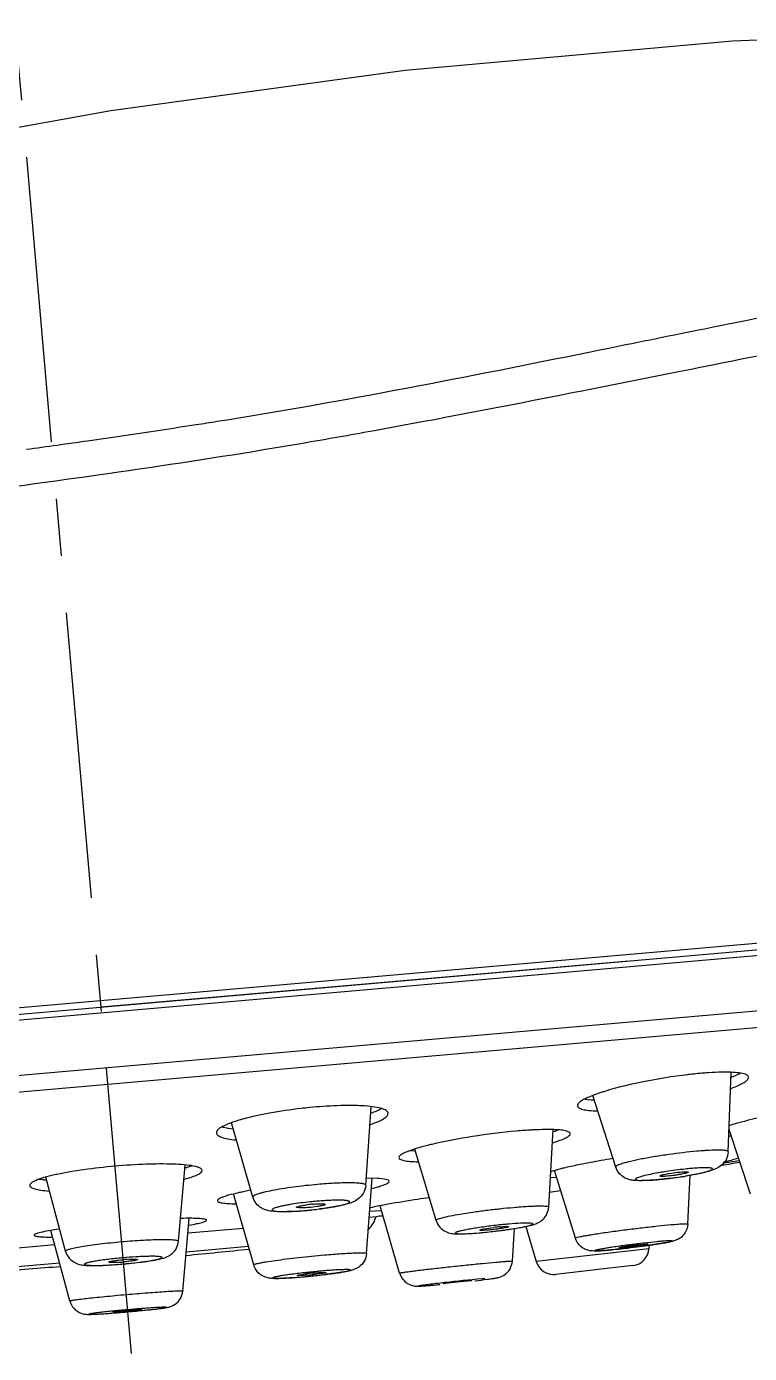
# Model space of a CAD drawing. Header units: millimetres. Extents: x 13335 to 13929, y 3069 to 3489.
# Drawn here: x 13661.33 to 13681.4, y 3353.27 to 3390.11 of the extents above; entities that cross this region are included whole.
import ezdxf

# ---------------------------------------------------------------- set-up
doc = ezdxf.new("R2010")
doc.units = ezdxf.units.MM
doc.header["$LTSCALE"] = 0.25
doc.linetypes.add('CENTER', pattern=[50.8, 31.75, -6.35, 6.35, -6.35])
doc.layers.get('0').update_dxf_attribs({"color": 2})
doc.layers.add('CENTER', color=1, linetype='CENTER')
doc.layers.add('DWG', color=7, linetype='Continuous')

# ---------------------------------------------------------------- blocks, each defined once
blk = doc.blocks.new('A$C2FF57663')
at = {"color": 7, "linetype": 'Continuous'}
for p, q in [((190.349, 238.939), (274.628, 246.312)), ((274.681, 244.772), (190.564, 237.412)), ((274.328, 244.276), (190.998, 236.986)), ((248.774, 240.906), (248.754, 240.904)), ((249.878, 238.763), (249.967, 240.966)), ((250.06, 240.875), (250.218, 240.948)), ((245.903, 240.228), (245.971, 240.218)), ((245.971, 240.218), (246.078, 240.209)), ((246.762, 238.339), (246.125, 240.326)), ((239.819, 237.832), (239.975, 240.014)), ((239.977, 239.845), (240.084, 239.885)), ((236.69, 237.507), (236.099, 239.568)), ((250.099, 239.546), (249.891, 239.484)), ((236.026, 239.418), (236.132, 239.404)), ((244.898, 237.229), (245.022, 239.379)), ((250.495, 237.585), (249.904, 239.384)), ((241.056, 238.798), (241.183, 238.791)), ((241.774, 236.861), (241.179, 238.84)), ((234.622, 236.283), (234.808, 238.396)), ((234.896, 238.345), (234.992, 238.376)), ((230.761, 238.006), (230.86, 237.992)), ((231.489, 236.008), (230.939, 238.057)), ((240.146, 238.026), (239.842, 238.032)), ((239.843, 235.941), (239.997, 238.028)), ((245.11, 238.051), (244.938, 238.042)), ((244.947, 238.222), (245.285, 238.306)), ((245.639, 236.368), (245.059, 238.249)), ((247.501, 237.969), (247.752, 237.979)), ((248.294, 238.031), (247.876, 237.986)), ((248.76, 236.758), (248.829, 238.114)), ((236.713, 235.624), (236.155, 237.597)), ((236.642, 237.698), (236.624, 237.695)), ((239.993, 237.75), (240.165, 237.795)), ((245.234, 237.683), (244.914, 237.634)), ((237.911, 237.214), (237.899, 237.222)), ((237.977, 237.206), (237.911, 237.214)), ((240.762, 235.397), (240.224, 237.266)), ((234.743, 234.899), (234.92, 236.916)), ((239.912, 237.119), (240.245, 237.136)), ((239.918, 236.953), (240.111, 236.97)), ((231.61, 234.625), (231.086, 236.581)), ((234.885, 236.513), (236.424, 236.647)), ((243.1, 236.624), (243.38, 236.666)), ((243.89, 235.729), (243.953, 236.636)), ((244.264, 236.693), (244.553, 235.717)), ((229.651, 236.055), (231.19, 236.19)), ((236.569, 236.133), (234.838, 235.982)), ((247.686, 236.19), (247.679, 236.073)), ((247.679, 236.073), (244.553, 235.717)), ((231.328, 235.675), (229.597, 235.524)), ((247.237, 235.606), (245.09, 235.362)), ((237.925, 235.33), (237.921, 235.332)), ((242.089, 235.117), (241.972, 235.11)), ((242.651, 235.187), (242.768, 235.194)), ((233.365, 234.374), (233.58, 234.387)), ((233.58, 234.387), (233.611, 234.386))]:
    blk.add_line(p, q, dxfattribs=at)
for centre, radius, start, end in [((248.786, 243.953), 3.331, 290.8252, 292.4876), ((246.274, 243.216), 3.013, 266.2616, 267.5813), ((239.621, 226.032), 14.025, 95.5237, 96.5381), ((239.565, 226.652), 13.403, 93.9655, 95.5407), ((239.423, 234.546), 5.503, 86.9843, 87.6691), ((237.887, 234.32), 5.551, 105.4306, 106.1261), ((252.817, 229.96), 9.964, 105.3718, 105.8298), ((243.881, 242.956), 3.804, 287.6317, 288.6271), ((244.103, 242.298), 3.11, 288.623, 289.7581), ((249.596, 244.777), 5.579, 272.9319, 273.5819), ((249.906, 228.654), 10.164, 93.8307, 95.043), ((234.237, 231.579), 6.846, 87.3236, 87.9195), ((233.922, 241.531), 3.332, 285.5108, 286.9927), ((248.277, 225.361), 13.286, 102.6805, 103.0137), ((249.212, 221.169), 17.582, 101.2919, 102.6548), ((251.238, 211.057), 27.894, 100.1041, 101.3059), ((252.098, 206.252), 32.776, 99.5097, 100.1106), ((215.617, 435.465), 200, 279.81161, 279.95635), ((252.922, 226.134), 12.747, 102.552, 103.2597), ((231.236, 241.036), 3.068, 262.9716, 263.5889), ((231.285, 241.477), 3.511, 263.5949, 264.4694), ((232.685, 231.445), 6.845, 102.0806, 102.6702), ((247.295, 244.813), 6.849, 273.8264, 274.8622), ((247.197, 246.01), 8.05, 274.8312, 275.0013), ((247.043, 247.7), 9.747, 275.0375, 277.046), ((246.783, 249.878), 11.943, 277.2711, 278.6214), ((246.888, 249.183), 11.24, 278.6199, 279.2092), ((249.465, 231.346), 6.982, 93.8307, 95.043), ((238.373, 228.288), 9.568, 101.5109, 101.9625), ((238.778, 226.28), 11.617, 100.6895, 101.4927), ((239.693, 224.078), 13.833, 93.9978, 95.0141), ((238.686, 233.528), 3.797, 94.9928, 97.3713), ((239.291, 227.847), 9.581, 94.002, 95.01), ((237.28, 246.837), 9.741, 273.1017, 275.0154), ((237.302, 246.681), 9.581, 274.002, 275.01), ((237.191, 247.89), 10.798, 274.9967, 277.1887), ((239.338, 237.179), 0.8, 314.8475, 344.9038), ((215.617, 435.465), 200, 277.03454, 277.08979), ((241.74, 250.462), 14.002, 275.0226, 276.5498), ((241.891, 248.961), 12.492, 275.0055, 275.5141), ((241.642, 251.424), 14.969, 276.5034, 277.7766), ((244, 231.418), 5.285, 95.0649, 96.7429), ((241.951, 249.173), 12.696, 277.771, 279.0122), ((244.878, 224.314), 12.492, 95.0055, 95.5141), ((243.848, 263.339), 27.437, 276.4049, 277.1487), ((243.638, 265.068), 29.179, 276.963, 277.5942), ((249.043, 224.447), 11.875, 95.008, 95.4707), ((234.277, 222.179), 13.695, 94.9993, 95.4904), ((234.218, 222.919), 12.952, 93.4361, 95.0257), ((233.513, 230.917), 4.87, 93.1956, 95.0064), ((215.617, 435.465), 200.5, 275.4988, 276.00366), ((245.509, 247.295), 11.307, 275.0052, 275.2575), ((245.332, 249.221), 13.241, 275.256, 275.4557), ((245.171, 250.907), 14.935, 275.4555, 275.6396), ((244.675, 255.882), 19.935, 275.6543, 276.4338), ((247.18, 236.103), 0.5, 276.5, 356.5), ((215.617, 435.465), 200.5, 273.99634, 274.5012), ((231.908, 249.22), 13.621, 273.5997, 275.0172), ((232.669, 240.557), 4.87, 273.1956, 275.0064), ((231.908, 249.296), 13.697, 274.9858, 276.303), ((231.905, 249.295), 13.695, 274.9993, 275.4904), ((232.168, 246.958), 11.345, 276.2985, 277.6156), ((238.943, 229.045), 6.378, 96.1096, 97.442), ((239.095, 227.706), 7.726, 95.0089, 96.1764), ((240.342, 215.468), 20.062, 95.0026, 95.3614), ((245.033, 235.859), 0.5, 196.5, 276.5), ((236.476, 253.13), 17.907, 274.199, 275.0079), ((236.146, 256.858), 21.651, 275.0161, 275.9373), ((236.297, 255.277), 20.062, 275.0026, 275.3614), ((237.544, 243.039), 7.726, 275.0089, 276.1764), ((236.293, 255.497), 20.281, 275.9223, 276.778), ((239.561, 258.475), 23.507, 275.0043, 275.218), ((238.594, 268.985), 34.062, 275.2171, 275.534), ((247.556, 186.344), 49.103, 95.2762, 96.4815), ((245.179, 211.829), 23.507, 95.0043, 95.218), ((229.701, 274.453), 40.284, 274.593, 275.004), ((236.789, 193.464), 41.071, 94.9998, 95.1638), ((236.6, 195.695), 38.832, 94.4785, 95.0086), ((234.485, 219.815), 14.602, 94.3983, 95.0022), ((231.939, 248.92), 14.635, 274.9957, 275.4677), ((229.726, 274.257), 40.087, 274.993, 275.3465), ((230.113, 270.135), 35.946, 275.3451, 275.6812)]:
    blk.add_arc(centre, radius, start, end, dxfattribs=at)
for points, knots in [([(248.754, 240.904), (248.343, 240.856), (247.569, 240.73), (246.805, 240.551), (246.452, 240.442)], [0, 0, 0, 0, 1317.942975, 2493.590537, 2493.590537, 2493.590537, 2493.590537]), ([(249.333, 240.958), (249.288, 240.955), (249.102, 240.941), (248.915, 240.923), (248.774, 240.906)], [0, 0, 0, 0, 596.758656, 2505.884469, 2505.884469, 2505.884469, 2505.884469]), ([(249.807, 240.975), (249.771, 240.975), (249.613, 240.974), (249.455, 240.966), (249.333, 240.958)], [0, 0, 0, 0, 574.420394, 2509.152734, 2509.152734, 2509.152734, 2509.152734]), ([(250.445, 240.832), (250.443, 240.857), (250.405, 240.894), (250.342, 240.919), (250.234, 240.949), (250.053, 240.97), (249.897, 240.975), (249.807, 240.975)], [0, 0, 0, 0, 607.806782, 1074.335064, 1675.975667, 3297.904109, 5459.168007, 5459.168007, 5459.168007, 5459.168007]), ([(249.964, 240.525), (250.035, 240.551), (250.159, 240.601), (250.298, 240.67), (250.377, 240.727), (250.423, 240.768), (250.447, 240.808), (250.445, 240.832)], [0, 0, 0, 0, 2102.986544, 3706.063523, 4315.265146, 4800.145553, 5458.419504, 5458.419504, 5458.419504, 5458.419504]), ([(246.056, 240.302), (246.003, 240.28), (245.909, 240.238), (245.793, 240.171), (245.718, 240.111), (245.694, 240.061), (245.696, 240.042)], [0, 0, 0, 0, 1673.10272, 2951.760193, 3838.597501, 4408.50087, 4408.50087, 4408.50087, 4408.50087]), ([(246.452, 240.442), (246.415, 240.43), (246.282, 240.388), (246.15, 240.341), (246.056, 240.302)], [0, 0, 0, 0, 688.435962, 2488.916699, 2488.916699, 2488.916699, 2488.916699]), ([(238.024, 239.966), (237.733, 239.932), (237.191, 239.853), (236.655, 239.739), (236.41, 239.671)], [0, 0, 0, 0, 1304.074822, 2430.072116, 2430.072116, 2430.072116, 2430.072116]), ([(239.647, 240.044), (239.572, 240.047), (239.236, 240.054), (238.899, 240.04), (238.638, 240.022)], [0, 0, 0, 0, 546.806903, 2444.56786, 2444.56786, 2444.56786, 2444.56786]), ([(240.445, 239.834), (240.442, 239.864), (240.399, 239.909), (240.326, 239.944), (240.202, 239.985), (239.995, 240.021), (239.815, 240.035), (239.713, 240.041)], [0, 0, 0, 0, 614.421386, 1078.089958, 1669.909368, 3246.681633, 5324.88389, 5324.88389, 5324.88389, 5324.88389]), ([(239.957, 239.526), (240.029, 239.55), (240.155, 239.597), (240.297, 239.665), (240.377, 239.722), (240.425, 239.766), (240.447, 239.809), (240.445, 239.834)], [0, 0, 0, 0, 2033.241865, 3583.210619, 4175.265749, 4650.921704, 5324.671997, 5324.671997, 5324.671997, 5324.671997]), ([(240.084, 239.885), (240.1, 239.891), (240.158, 239.915), (240.215, 239.942), (240.255, 239.964)], [0, 0, 0, 0, 676.918009, 2450.935036, 2450.935036, 2450.935036, 2450.935036]), ([(245.696, 240.042), (245.698, 240.019), (245.73, 239.985), (245.785, 239.959), (245.879, 239.931), (246.036, 239.909), (246.172, 239.902), (246.25, 239.9)], [0, 0, 0, 0, 624.400724, 1088.392753, 1681.792938, 3274.767229, 5400.865147, 5400.865147, 5400.865147, 5400.865147]), ([(252.96, 240.112), (252.474, 240.05), (251.75, 239.928), (250.824, 239.733), (250.38, 239.624), (250.175, 239.568)], [0, 0, 0, 0, 1820.848962, 2730.225068, 3520.148529, 3520.148529, 3520.148529, 3520.148529]), ([(236.345, 239.653), (236.248, 239.625), (236.076, 239.57), (235.883, 239.489), (235.77, 239.421), (235.706, 239.37), (235.672, 239.318), (235.675, 239.288)], [0, 0, 0, 0, 2039.974328, 3596.658662, 4184.975034, 4648.622679, 5264.293884, 5264.293884, 5264.293884, 5264.293884]), ([(235.839, 239.458), (235.853, 239.454), (235.914, 239.437), (235.977, 239.426), (236.026, 239.418)], [0, 0, 0, 0, 540.114019, 2424.745173, 2424.745173, 2424.745173, 2424.745173]), ([(235.675, 239.288), (235.677, 239.263), (235.707, 239.225), (235.762, 239.192), (235.853, 239.155), (236.007, 239.12), (236.142, 239.102), (236.218, 239.095)], [0, 0, 0, 0, 658.297577, 1123.263048, 1705.240766, 3239.904974, 5265.982034, 5265.982034, 5265.982034, 5265.982034]), ([(244.004, 239.339), (243.595, 239.303), (242.807, 239.204), (242.026, 239.06), (241.653, 238.971)], [0, 0, 0, 0, 1275.596452, 2466.096679, 2466.096679, 2466.096679, 2466.096679]), ([(244.544, 239.375), (244.502, 239.374), (244.322, 239.365), (244.142, 239.351), (244.004, 239.339)], [0, 0, 0, 0, 584.064297, 2478.339612, 2478.339612, 2478.339612, 2478.339612]), ([(244.988, 239.382), (244.954, 239.383), (244.806, 239.384), (244.658, 239.38), (244.544, 239.375)], [0, 0, 0, 0, 559.147633, 2481.465337, 2481.465337, 2481.465337, 2481.465337]), ([(245.498, 239.268), (245.496, 239.287), (245.465, 239.314), (245.416, 239.333), (245.33, 239.357), (245.185, 239.374), (245.06, 239.38), (244.988, 239.382)], [0, 0, 0, 0, 571.702414, 1028.402846, 1622.329555, 3234.738555, 5397.498059, 5397.498059, 5397.498059, 5397.498059]), ([(245.004, 239.012), (245.076, 239.034), (245.202, 239.075), (245.344, 239.134), (245.427, 239.181), (245.473, 239.214), (245.5, 239.248), (245.498, 239.268)], [0, 0, 0, 0, 2139.684348, 3750.999765, 4350.961692, 4816.042929, 5395.860538, 5395.860538, 5395.860538, 5395.860538]), ([(241.216, 238.854), (241.146, 238.832), (241.024, 238.791), (240.886, 238.735), (240.806, 238.688), (240.762, 238.656), (240.736, 238.622), (240.738, 238.602)], [0, 0, 0, 0, 2113.962344, 3705.501566, 4298.533522, 4758.926524, 5336.467369, 5336.467369, 5336.467369, 5336.467369]), ([(241.653, 238.971), (241.613, 238.961), (241.466, 238.926), (241.321, 238.886), (241.216, 238.854)], [0, 0, 0, 0, 672.203665, 2460.910262, 2460.910262, 2460.910262, 2460.910262]), ([(249.013, 238.779), (248.753, 238.756), (248.362, 238.71), (247.851, 238.633), (247.497, 238.57), (247.196, 238.506), (246.97, 238.449), (246.833, 238.4), (246.772, 238.367), (246.76, 238.346), (246.762, 238.339)], [0, 0, 0, 0, 2804.661688, 4230.898189, 5548.770782, 6672.129199, 7528.851193, 8066.982664, 8210.65207, 8286.552437, 8286.552437, 8286.552437, 8286.552437]), ([(249.878, 238.763), (249.875, 238.687), (249.836, 238.541), (249.673, 238.344), (249.406, 238.233), (249.067, 238.155), (248.824, 238.11), (248.687, 238.088)], [0, 0, 0, 0, 828.178905, 1611.092223, 2735.034016, 3925.68552, 5455.13566, 5455.13566, 5455.13566, 5455.13566]), ([(249.878, 238.763), (249.879, 238.769), (249.864, 238.785), (249.806, 238.8), (249.681, 238.812), (249.479, 238.81), (249.318, 238.802), (249.227, 238.796)], [0, 0, 0, 0, 157.942586, 444.385238, 1506.974711, 3208.376088, 5459.432744, 5459.432744, 5459.432744, 5459.432744]), ([(232.861, 238.364), (232.572, 238.339), (232.033, 238.279), (231.498, 238.19), (231.252, 238.138)], [0, 0, 0, 0, 1287.309989, 2400.126285, 2400.126285, 2400.126285, 2400.126285]), ([(234.485, 238.42), (234.234, 238.43), (233.692, 238.424), (233.151, 238.39), (232.861, 238.364)], [0, 0, 0, 0, 1117.7628, 2410.817074, 2410.817074, 2410.817074, 2410.817074]), ([(235.281, 238.25), (235.278, 238.276), (235.232, 238.311), (235.164, 238.338), (235.04, 238.372), (234.836, 238.4), (234.658, 238.413), (234.556, 238.417)], [0, 0, 0, 0, 541.079091, 990.479192, 1577.218382, 3161.166994, 5259.76371, 5259.76371, 5259.76371, 5259.76371]), ([(240.738, 238.602), (240.74, 238.583), (240.773, 238.555), (240.824, 238.536), (240.916, 238.512), (241.07, 238.495), (241.203, 238.49), (241.279, 238.489)], [0, 0, 0, 0, 556.213183, 1006.968046, 1595.100532, 3194.233403, 5337.889561, 5337.889561, 5337.889561, 5337.889561]), ([(247.876, 237.986), (247.765, 237.976), (247.608, 237.965), (247.411, 237.962), (247.281, 237.966), (247.145, 237.985), (246.993, 238.041), (246.847, 238.159), (246.782, 238.276), (246.762, 238.339)], [0, 0, 0, 0, 1925.257741, 2721.822653, 3432.792956, 4166.472898, 5105.688698, 6210.719353, 7357.67875, 7357.67875, 7357.67875, 7357.67875]), ([(248.239, 238.027), (248.357, 238.041), (248.584, 238.073), (248.902, 238.126), (249.136, 238.175), (249.286, 238.214), (249.363, 238.239), (249.412, 238.258), (249.436, 238.274), (249.446, 238.283), (249.446, 238.295), (249.436, 238.303), (249.422, 238.308), (249.4, 238.313), (249.371, 238.317), (249.32, 238.321), (249.24, 238.323), (249.126, 238.32), (249.043, 238.315), (248.999, 238.312)], [0, 0, 0, 0, 3574.522836, 6927.708645, 9699.914489, 10772.815996, 11599.056895, 12159.730726, 12340.708409, 12461.557043, 12546.156461, 12649.515834, 12807.373912, 13029.97458, 13319.977129, 13676.873931, 14584.70108, 15734.09884, 17088.639357, 17088.639357, 17088.639357, 17088.639357]), ([(249.748, 238.474), (249.778, 238.486), (249.861, 238.508), (249.945, 238.529), (249.998, 238.541)], [0, 0, 0, 0, 917.451218, 2515.192248, 2515.192248, 2515.192248, 2515.192248]), ([(250.185, 238.51), (250.103, 238.498), (249.97, 238.479), (249.836, 238.463), (249.784, 238.459)], [0, 0, 0, 0, 1548.027118, 2515.546364, 2515.546364, 2515.546364, 2515.546364]), ([(231.184, 238.123), (231.084, 238.1), (230.911, 238.057), (230.715, 237.993), (230.599, 237.938), (230.536, 237.9), (230.497, 237.857), (230.499, 237.831)], [0, 0, 0, 0, 2074.274957, 3639.907596, 4219.848327, 4664.016189, 5198.664982, 5198.664982, 5198.664982, 5198.664982]), ([(234.79, 238.006), (234.862, 238.025), (234.987, 238.062), (235.129, 238.115), (235.211, 238.16), (235.257, 238.193), (235.282, 238.229), (235.281, 238.25)], [0, 0, 0, 0, 2077.789006, 3638.853437, 4220.817974, 4673.71831, 5259.277463, 5259.277463, 5259.277463, 5259.277463]), ([(240.474, 237.947), (240.473, 237.959), (240.442, 237.984), (240.333, 238.012), (240.227, 238.022), (240.146, 238.026)], [0, 0, 0, 0, 356.307897, 1020.055186, 3434.877678, 3434.877678, 3434.877678, 3434.877678]), ([(247.56, 238.102), (247.499, 238.087), (247.42, 238.066), (247.338, 238.033), (247.315, 238.017), (247.305, 238.008), (247.304, 237.997), (247.314, 237.989), (247.328, 237.983), (247.35, 237.978), (247.378, 237.974), (247.43, 237.97), (247.471, 237.969), (247.501, 237.969)], [0, 0, 0, 0, 4372.19314, 5665.837919, 6084.281701, 6364.198548, 6559.274082, 6795.267216, 7155.680697, 7664.614464, 8328.375912, 9145.897281, 11227.052016, 11227.052016, 11227.052016, 11227.052016]), ([(248.158, 238.216), (248.102, 238.207), (247.901, 238.175), (247.702, 238.137), (247.56, 238.102)], [0, 0, 0, 0, 705.921119, 2503.174177, 2503.174177, 2503.174177, 2503.174177]), ([(247.979, 238.091), (247.978, 238.096), (247.997, 238.107), (248.009, 238.111), (248.019, 238.114)], [0, 0, 0, 0, 720.840279, 2504.271657, 2504.271657, 2504.271657, 2504.271657]), ([(248.199, 238.088), (248.169, 238.086), (248.118, 238.082), (248.047, 238.079), (248.008, 238.082), (247.981, 238.085), (247.979, 238.091)], [0, 0, 0, 0, 1777.784839, 3167.714289, 4066.505744, 4441.32503, 4441.32503, 4441.32503, 4441.32503]), ([(248.019, 238.114), (248.05, 238.124), (248.126, 238.142), (248.202, 238.156), (248.246, 238.164)], [0, 0, 0, 0, 1042.505207, 2504.824894, 2504.824894, 2504.824894, 2504.824894]), ([(248.851, 238.301), (248.796, 238.296), (248.565, 238.273), (248.334, 238.243), (248.158, 238.216)], [0, 0, 0, 0, 595.263671, 2507.269255, 2507.269255, 2507.269255, 2507.269255]), ([(248.772, 238.199), (248.772, 238.193), (248.749, 238.184), (248.717, 238.172), (248.656, 238.156), (248.58, 238.141), (248.49, 238.125), (248.362, 238.106), (248.264, 238.094), (248.199, 238.088)], [0, 0, 0, 0, 211.915019, 711.852469, 1486.273546, 2488.787078, 3656.112081, 4914.762399, 7385.817549, 7385.817549, 7385.817549, 7385.817549]), ([(248.246, 238.164), (248.323, 238.177), (248.425, 238.191), (248.527, 238.201), (248.551, 238.203)], [0, 0, 0, 0, 1907.730631, 2506.481294, 2506.481294, 2506.481294, 2506.481294]), ([(248.551, 238.203), (248.581, 238.206), (248.634, 238.21), (248.706, 238.212), (248.743, 238.21), (248.771, 238.205), (248.772, 238.199)], [0, 0, 0, 0, 1809.881976, 3212.917306, 4101.457266, 4447.840581, 4447.840581, 4447.840581, 4447.840581]), ([(230.499, 237.831), (230.501, 237.81), (230.532, 237.78), (230.583, 237.755), (230.672, 237.725), (230.82, 237.697), (230.95, 237.683), (231.024, 237.676)], [0, 0, 0, 0, 578.96864, 1026.774849, 1602.195433, 3145.686057, 5200.07219, 5200.07219, 5200.07219, 5200.07219]), ([(236.39, 237.648), (236.354, 237.64), (236.228, 237.613), (236.102, 237.582), (236.013, 237.557)], [0, 0, 0, 0, 682.732947, 2429.990747, 2429.990747, 2429.990747, 2429.990747]), ([(238.484, 237.858), (238.258, 237.838), (237.927, 237.802), (237.505, 237.74), (237.231, 237.692), (237.031, 237.65), (236.899, 237.615), (236.823, 237.592), (236.763, 237.569), (236.719, 237.549), (236.686, 237.522), (236.69, 237.507)], [0, 0, 0, 0, 3332.852947, 4888.24433, 6271.768786, 7418.564876, 7886.691777, 8277.385692, 8587.511349, 8815.442171, 9045.717244, 9045.717244, 9045.717244, 9045.717244]), ([(239.819, 237.832), (239.813, 237.755), (239.767, 237.607), (239.591, 237.412), (239.308, 237.307), (238.949, 237.234), (238.688, 237.196), (238.542, 237.177)], [0, 0, 0, 0, 793.362867, 1534.585592, 2617.349957, 3810.267885, 5319.824344, 5319.824344, 5319.824344, 5319.824344]), ([(239.819, 237.832), (239.819, 237.842), (239.802, 237.858), (239.775, 237.868), (239.724, 237.882), (239.639, 237.892), (239.447, 237.904), (239.139, 237.901), (238.875, 237.887), (238.728, 237.877)], [0, 0, 0, 0, 194.759602, 362.469338, 586.505023, 1207.911216, 2052.94775, 4335.811913, 7220.020525, 7220.020525, 7220.020525, 7220.020525]), ([(240.165, 237.795), (240.21, 237.808), (240.289, 237.832), (240.388, 237.872), (240.449, 237.903), (240.475, 237.935), (240.474, 237.947)], [0, 0, 0, 0, 1749.206374, 3052.085186, 3899.112151, 4354.546636, 4354.546636, 4354.546636, 4354.546636]), ([(236.013, 237.557), (235.967, 237.544), (235.888, 237.52), (235.789, 237.48), (235.728, 237.449), (235.702, 237.417), (235.703, 237.405)], [0, 0, 0, 0, 1729.168373, 3017.116827, 3854.402006, 4304.46866, 4304.46866, 4304.46866, 4304.46866]), ([(235.703, 237.405), (235.705, 237.388), (235.739, 237.369), (235.785, 237.355), (235.872, 237.337), (236.017, 237.325), (236.144, 237.321), (236.216, 237.32)], [0, 0, 0, 0, 490.023763, 927.663615, 1510.702385, 3112.745732, 5272.982122, 5272.982122, 5272.982122, 5272.982122]), ([(237.807, 237.11), (237.694, 237.104), (237.491, 237.098), (237.245, 237.106), (237.061, 237.139), (236.911, 237.201), (236.769, 237.325), (236.709, 237.443), (236.69, 237.507)], [0, 0, 0, 0, 1633.016231, 2926.204544, 3550.951367, 4330.611268, 5246.538124, 6202.274648, 6202.274648, 6202.274648, 6202.274648]), ([(237.765, 237.307), (237.722, 237.3), (237.64, 237.286), (237.526, 237.263), (237.427, 237.241), (237.347, 237.219), (237.286, 237.199), (237.248, 237.182), (237.229, 237.168), (237.222, 237.159), (237.222, 237.149), (237.229, 237.141), (237.24, 237.134), (237.266, 237.125), (237.311, 237.117), (237.381, 237.11), (237.469, 237.107), (237.575, 237.106), (237.745, 237.11), (237.878, 237.117), (237.971, 237.124)], [0, 0, 0, 0, 1720.767576, 3264.948695, 4599.837991, 5699.978825, 6545.224405, 7125.107412, 7318.829303, 7456.992367, 7563.951476, 7685.368986, 7855.074554, 8086.170183, 8746.725231, 9670.02228, 10842.525423, 12242.995396, 13845.196041, 17511.407675, 17511.407675, 17511.407675, 17511.407675]), ([(238.454, 237.391), (238.395, 237.386), (238.165, 237.364), (237.935, 237.334), (237.765, 237.307)], [0, 0, 0, 0, 628.107332, 2442.647455, 2442.647455, 2442.647455, 2442.647455]), ([(237.899, 237.222), (237.898, 237.225), (237.905, 237.233), (237.932, 237.243), (237.991, 237.26), (238.084, 237.278), (238.158, 237.289), (238.198, 237.294)], [0, 0, 0, 0, 142.681028, 436.830165, 1530.017115, 3211.923873, 5303.309667, 5303.309667, 5303.309667, 5303.309667]), ([(238.238, 237.217), (238.213, 237.215), (238.126, 237.208), (238.039, 237.204), (237.977, 237.206)], [0, 0, 0, 0, 707.477941, 2442.915683, 2442.915683, 2442.915683, 2442.915683]), ([(238.139, 237.137), (238.272, 237.148), (238.468, 237.169), (238.722, 237.204), (238.895, 237.232), (239.048, 237.26), (239.174, 237.288), (239.27, 237.316), (239.331, 237.338), (239.36, 237.356), (239.372, 237.368), (239.371, 237.382), (239.358, 237.392), (239.339, 237.399), (239.31, 237.406), (239.273, 237.412), (239.208, 237.418), (239.107, 237.422), (238.965, 237.421), (238.8, 237.415), (238.684, 237.409), (238.622, 237.404)], [0, 0, 0, 0, 3661.328733, 5414.951854, 7035.875847, 8470.456147, 9669.541391, 10594.662199, 11219.067753, 11417.848633, 11548.861036, 11643.986467, 11768.361487, 11958.360562, 12223.906723, 12566.347484, 12983.968356, 14033.738792, 15342.344708, 16868.569465, 18553.560861, 18553.560861, 18553.560861, 18553.560861]), ([(238.536, 237.255), (238.513, 237.251), (238.415, 237.235), (238.315, 237.224), (238.238, 237.217)], [0, 0, 0, 0, 555.027714, 2444.716546, 2444.716546, 2444.716546, 2444.716546]), ([(238.355, 237.311), (238.4, 237.315), (238.481, 237.32), (238.585, 237.324), (238.654, 237.32), (238.685, 237.314), (238.695, 237.308), (238.695, 237.305)], [0, 0, 0, 0, 2069.512886, 3762.493431, 4871.552143, 5169.648804, 5310.434213, 5310.434213, 5310.434213, 5310.434213]), ([(238.695, 237.305), (238.694, 237.3), (238.677, 237.29), (238.648, 237.28), (238.597, 237.267), (238.558, 237.259), (238.536, 237.255)], [0, 0, 0, 0, 388.797661, 1254.594276, 2592.340864, 4337.928639, 4337.928639, 4337.928639, 4337.928639]), ([(240.441, 237.308), (240.387, 237.298), (240.212, 237.266), (240.037, 237.231), (239.917, 237.201)], [0, 0, 0, 0, 750.366794, 2455.861181, 2455.861181, 2455.861181, 2455.861181]), ([(241.583, 237.49), (241.477, 237.475), (241.096, 237.419), (240.715, 237.357), (240.441, 237.308)], [0, 0, 0, 0, 680.492562, 2460.852964, 2460.852964, 2460.852964, 2460.852964]), ([(241.774, 236.861), (241.773, 236.866), (241.787, 236.883), (241.82, 236.896), (241.875, 236.917), (241.991, 236.948), (242.185, 236.991), (242.467, 237.041), (242.802, 237.093), (243.169, 237.142), (243.546, 237.186), (243.799, 237.211), (243.923, 237.222)], [0, 0, 0, 0, 78.332448, 244.780202, 513.541496, 883.285204, 1905.989711, 3254.61281, 4848.744933, 6591.940697, 8379.832835, 10102.987758, 10102.987758, 10102.987758, 10102.987758]), ([(243.923, 237.222), (244.056, 237.233), (244.245, 237.248), (244.482, 237.26), (244.624, 237.263), (244.737, 237.263), (244.823, 237.256), (244.87, 237.251), (244.899, 237.237), (244.898, 237.229)], [0, 0, 0, 0, 2969.249137, 4224.482782, 5288.722659, 6140.008734, 6761.672929, 7144.368241, 7309.296921, 7309.296921, 7309.296921, 7309.296921]), ([(243.94, 236.633), (244.044, 236.65), (244.227, 236.682), (244.449, 236.732), (244.614, 236.793), (244.748, 236.883), (244.861, 237.035), (244.894, 237.164), (244.898, 237.229)], [0, 0, 0, 0, 1625.571535, 2862.859906, 3484.886087, 4330.692459, 5313.128126, 6322.990711, 6322.990711, 6322.990711, 6322.990711]), ([(235.402, 236.867), (235.401, 236.873), (235.383, 236.886), (235.347, 236.895), (235.287, 236.905), (235.167, 236.915), (234.965, 236.92), (234.791, 236.918), (234.691, 236.915)], [0, 0, 0, 0, 164.327161, 487.873049, 995.045806, 1687.308133, 3605.104634, 6176.558667, 6176.558667, 6176.558667, 6176.558667]), ([(234.92, 236.73), (234.99, 236.742), (235.11, 236.765), (235.261, 236.799), (235.352, 236.828), (235.392, 236.849), (235.402, 236.862), (235.402, 236.867)], [0, 0, 0, 0, 2197.756315, 3819.571599, 4831.409317, 5110.627652, 5265.774322, 5265.774322, 5265.774322, 5265.774322]), ([(241.774, 236.861), (241.795, 236.793), (241.865, 236.666), (242.025, 236.545), (242.186, 236.496), (242.375, 236.481), (242.631, 236.488), (242.845, 236.504), (242.966, 236.514)], [0, 0, 0, 0, 989.451925, 1943.817512, 2724.877159, 3301.709878, 4584.853461, 6285.979692, 6285.979692, 6285.979692, 6285.979692]), ([(231.312, 236.62), (231.213, 236.605), (231.041, 236.576), (230.843, 236.536), (230.726, 236.506), (230.669, 236.486), (230.635, 236.471), (230.619, 236.455), (230.62, 236.449)], [0, 0, 0, 0, 2540.757372, 4435.73559, 5119.768835, 5620.907391, 5940.591048, 6102.913455, 6102.913455, 6102.913455, 6102.913455]), ([(243.677, 236.748), (243.543, 236.735), (243.342, 236.712), (243.079, 236.678), (242.893, 236.65), (242.725, 236.623), (242.58, 236.596), (242.477, 236.574), (242.41, 236.556), (242.372, 236.545), (242.343, 236.535), (242.325, 236.526), (242.312, 236.518), (242.312, 236.506), (242.325, 236.5), (242.356, 236.493), (242.465, 236.487), (242.676, 236.493), (242.868, 236.507), (242.981, 236.517)], [0, 0, 0, 0, 3295.589665, 4928.71411, 6473.569845, 7876.583033, 9087.122292, 10063.084859, 10452.013041, 10770.665844, 11017.21963, 11190.777731, 11294.730128, 11355.365134, 11449.270061, 11611.177569, 12152.773228, 14054.121643, 16820.348385, 16820.348385, 16820.348385, 16820.348385]), ([(242.987, 236.59), (242.986, 236.593), (243, 236.6), (243.018, 236.606), (243.056, 236.616), (243.084, 236.621), (243.1, 236.624)], [0, 0, 0, 0, 335.221478, 1182.47332, 2550.461613, 4389.590884, 4389.590884, 4389.590884, 4389.590884]), ([(243.235, 236.593), (243.202, 236.59), (243.143, 236.585), (243.073, 236.582), (243.03, 236.582), (243.008, 236.584), (242.995, 236.585), (242.988, 236.588), (242.987, 236.59)], [0, 0, 0, 0, 2521.466127, 4509.862665, 5247.342987, 5793.842747, 6142.394718, 6303.725424, 6303.725424, 6303.725424, 6303.725424]), ([(243.092, 236.527), (243.226, 236.54), (243.427, 236.563), (243.69, 236.597), (243.876, 236.624), (244.044, 236.652), (244.189, 236.679), (244.292, 236.701), (244.359, 236.718), (244.396, 236.73), (244.425, 236.74), (244.444, 236.749), (244.457, 236.757), (244.457, 236.769), (244.443, 236.775), (244.413, 236.782), (244.304, 236.788), (244.092, 236.782), (243.901, 236.768), (243.788, 236.758)], [0, 0, 0, 0, 3308.52146, 4948.054236, 6498.971939, 7907.490507, 9122.779886, 10102.572101, 10493.026426, 10812.929612, 11060.450869, 11234.690006, 11339.050309, 11399.923245, 11494.196652, 11656.73948, 12200.460345, 14109.269593, 16886.350926, 16886.350926, 16886.350926, 16886.350926]), ([(243.782, 236.684), (243.782, 236.682), (243.777, 236.679), (243.762, 236.672), (243.728, 236.663), (243.674, 236.651), (243.602, 236.638), (243.517, 236.625), (243.394, 236.609), (243.299, 236.598), (243.235, 236.593)], [0, 0, 0, 0, 72.875746, 220.206427, 757.993891, 1600.172626, 2699.696861, 3991.06007, 5399.289606, 8231.393098, 8231.393098, 8231.393098, 8231.393098]), ([(243.534, 236.682), (243.567, 236.685), (243.628, 236.689), (243.703, 236.693), (243.753, 236.692), (243.774, 236.689), (243.782, 236.686), (243.782, 236.684)], [0, 0, 0, 0, 2179.852876, 3888.383583, 4974.133773, 5258.916404, 5383.423126, 5383.423126, 5383.423126, 5383.423126]), ([(245.639, 236.368), (245.639, 236.37), (245.644, 236.375), (245.664, 236.383), (245.713, 236.397), (245.792, 236.414), (245.903, 236.435), (246.042, 236.459), (246.207, 236.485), (246.392, 236.513), (246.671, 236.554), (247.041, 236.603), (247.487, 236.658), (247.907, 236.705), (248.175, 236.732), (248.299, 236.743)], [0, 0, 0, 0, 27.047208, 89.651208, 334.819082, 738.633688, 1293.180953, 1986.795302, 2804.435275, 3728.460735, 4738.714772, 6928.969525, 9185.758927, 11313.628085, 13128.730559, 13128.730559, 13128.730559, 13128.730559]), ([(248.76, 236.758), (248.756, 236.677), (248.708, 236.516), (248.548, 236.355), (248.383, 236.289), (248.185, 236.248), (247.894, 236.2), (247.641, 236.164), (247.495, 236.145)], [0, 0, 0, 0, 1015.830753, 2008.881614, 2718.94622, 3199.597128, 4539.883435, 6388.969459, 6388.969459, 6388.969459, 6388.969459]), ([(248.299, 236.743), (248.364, 236.748), (248.456, 236.756), (248.57, 236.763), (248.637, 236.766), (248.688, 236.768), (248.727, 236.767), (248.746, 236.765), (248.761, 236.761), (248.76, 236.758)], [0, 0, 0, 0, 3134.484868, 4407.11824, 5462.393739, 6291.897976, 6888.865246, 7250.047893, 7390.531267, 7390.531267, 7390.531267, 7390.531267]), ([(230.62, 236.449), (230.62, 236.444), (230.632, 236.433), (230.676, 236.419), (230.77, 236.406), (230.924, 236.398), (231.047, 236.397), (231.118, 236.397)], [0, 0, 0, 0, 153.399944, 429.471979, 1429.916693, 3033.460096, 5206.452992, 5206.452992, 5206.452992, 5206.452992]), ([(231.489, 236.008), (231.486, 236.02), (231.536, 236.049), (231.611, 236.07), (231.757, 236.106), (231.946, 236.139), (232.18, 236.175), (232.551, 236.223), (232.843, 236.252), (233.045, 236.27)], [0, 0, 0, 0, 160.047006, 561.237475, 1210.201611, 2085.296191, 3153.746985, 4374.332216, 7079.876897, 7079.876897, 7079.876897, 7079.876897]), ([(233.045, 236.27), (233.246, 236.288), (233.539, 236.309), (233.912, 236.326), (234.15, 236.332), (234.341, 236.332), (234.491, 236.322), (234.569, 236.314), (234.623, 236.294), (234.622, 236.283)], [0, 0, 0, 0, 2718.525018, 3944.969306, 5018.599442, 5897.973867, 6550.168174, 6953.389497, 7114.248945, 7114.248945, 7114.248945, 7114.248945]), ([(233.671, 235.713), (233.773, 235.727), (233.952, 235.754), (234.171, 235.799), (234.335, 235.859), (234.468, 235.947), (234.581, 236.093), (234.617, 236.219), (234.622, 236.283)], [0, 0, 0, 0, 1565.940298, 2776.472585, 3398.994417, 4227.033082, 5180.280725, 6160.630655, 6160.630655, 6160.630655, 6160.630655]), ([(246.477, 236.029), (246.408, 236.023), (246.283, 236.013), (246.117, 236.006), (245.968, 236.03), (245.828, 236.095), (245.707, 236.213), (245.656, 236.315), (245.639, 236.368)], [0, 0, 0, 0, 1342.559309, 2385.935278, 3179.940484, 4212.141243, 5279.304984, 6352.892331, 6352.892331, 6352.892331, 6352.892331]), ([(247.911, 236.268), (247.791, 236.257), (247.538, 236.229), (247.156, 236.183), (246.836, 236.14), (246.601, 236.105), (246.456, 236.082), (246.351, 236.064), (246.283, 236.051), (246.245, 236.043), (246.215, 236.035), (246.196, 236.03), (246.186, 236.026), (246.181, 236.024), (246.178, 236.021), (246.18, 236.016), (246.191, 236.016), (246.208, 236.014), (246.235, 236.014), (246.271, 236.015), (246.316, 236.018), (246.392, 236.022), (246.453, 236.027), (246.496, 236.031)], [0, 0, 0, 0, 3627.454718, 7691.146206, 11620.03374, 13357.944643, 14860.060152, 16074.183308, 16558.883139, 16956.621169, 17264.067715, 17478.35118, 17550.46168, 17599.825677, 17628.519237, 17647.689635, 17734.230758, 17912.553016, 18183.997125, 18547.096233, 18999.786825, 19537.617561, 20843.195642, 20843.195642, 20843.195642, 20843.195642]), ([(246.854, 236.104), (246.854, 236.106), (246.862, 236.108), (246.872, 236.112), (246.894, 236.116), (246.921, 236.121), (246.957, 236.127), (247.016, 236.137), (247.101, 236.149), (247.211, 236.164), (247.355, 236.182), (247.462, 236.194), (247.53, 236.199)], [0, 0, 0, 0, 69.601316, 261.992995, 577.820177, 1011.485937, 1552.80959, 2190.862401, 3699.232542, 5406.619131, 7164.645548, 10238.085695, 10238.085695, 10238.085695, 10238.085695]), ([(246.971, 236.109), (246.955, 236.107), (246.927, 236.105), (246.888, 236.102), (246.87, 236.104), (246.855, 236.102), (246.854, 236.104)], [0, 0, 0, 0, 1857.844693, 3252.280498, 4117.47752, 4434.948414, 4434.948414, 4434.948414, 4434.948414]), ([(247.648, 236.204), (247.648, 236.202), (247.64, 236.2), (247.629, 236.196), (247.607, 236.192), (247.579, 236.186), (247.543, 236.18), (247.484, 236.171), (247.399, 236.158), (247.29, 236.144), (247.146, 236.126), (247.039, 236.114), (246.971, 236.109)], [0, 0, 0, 0, 76.357, 275.246169, 596.663339, 1034.757275, 1579.362131, 2219.604026, 3729.179255, 5434.415566, 7188.241163, 10253.168073, 10253.168073, 10253.168073, 10253.168073]), ([(247.262, 236.115), (247.366, 236.128), (247.563, 236.154), (247.802, 236.188), (247.973, 236.214), (248.079, 236.232), (248.168, 236.247), (248.23, 236.26), (248.27, 236.268), (248.291, 236.274), (248.307, 236.279), (248.316, 236.282), (248.324, 236.286), (248.321, 236.292), (248.312, 236.292), (248.3, 236.294), (248.281, 236.294), (248.245, 236.294), (248.187, 236.291), (248.103, 236.285), (248.04, 236.28), (248.006, 236.277)], [0, 0, 0, 0, 4256.646669, 8141.547571, 9838.756958, 11322.666222, 12562.06394, 13529.5054, 13905.33258, 14206.444931, 14431.118339, 14579.430767, 14655.114688, 14697.635264, 14799.468623, 14976.639073, 15230.102636, 15559.116343, 16439.042356, 17598.596629, 19006.434288, 19006.434288, 19006.434288, 19006.434288]), ([(247.53, 236.199), (247.547, 236.201), (247.575, 236.203), (247.615, 236.206), (247.632, 236.205), (247.648, 236.206), (247.648, 236.204)], [0, 0, 0, 0, 1879.268266, 3282.764442, 4142.980125, 4442.542831, 4442.542831, 4442.542831, 4442.542831]), ([(231.489, 236.008), (231.508, 235.936), (231.579, 235.802), (231.744, 235.676), (231.909, 235.625), (232.111, 235.606), (232.392, 235.606), (232.629, 235.617), (232.763, 235.626)], [0, 0, 0, 0, 946.27602, 1848.435172, 2563.696809, 3118.054594, 4418.737249, 6123.134166, 6123.134166, 6123.134166, 6123.134166]), ([(232.967, 235.811), (232.901, 235.804), (232.771, 235.791), (232.586, 235.769), (232.419, 235.745), (232.275, 235.722), (232.173, 235.702), (232.108, 235.686), (232.072, 235.676), (232.044, 235.666), (232.026, 235.657), (232.014, 235.648), (232.017, 235.636), (232.031, 235.63), (232.051, 235.624), (232.082, 235.619), (232.139, 235.614), (232.232, 235.61), (232.426, 235.61), (232.719, 235.623), (232.966, 235.641), (233.099, 235.652)], [0, 0, 0, 0, 1767.363574, 3439.728254, 4950.199846, 6247.457721, 7287.53167, 7699.547625, 8034.645174, 8291.411858, 8469.922096, 8575.960127, 8647.187232, 8762.914626, 8952.58868, 9221.265084, 9568.105818, 10486.820188, 11680.026525, 14714.148763, 18247.715441, 18247.715441, 18247.715441, 18247.715441]), ([(232.693, 235.702), (232.692, 235.705), (232.705, 235.712), (232.724, 235.717), (232.762, 235.726), (232.832, 235.739), (232.943, 235.754), (233.037, 235.764), (233.088, 235.768)], [0, 0, 0, 0, 142.303597, 492.915882, 1057.895865, 1816.767768, 3799.789099, 6141.297568, 6141.297568, 6141.297568, 6141.297568]), ([(233.49, 235.771), (233.49, 235.768), (233.476, 235.762), (233.456, 235.755), (233.418, 235.747), (233.37, 235.738), (233.311, 235.729), (233.218, 235.717), (233.144, 235.71), (233.094, 235.706)], [0, 0, 0, 0, 182.262575, 603.749909, 1266.752585, 2147.401193, 3214.899374, 4430.348245, 7114.043375, 7114.043375, 7114.043375, 7114.043375]), ([(233.215, 235.663), (233.331, 235.674), (233.499, 235.692), (233.712, 235.721), (233.848, 235.742), (233.963, 235.762), (234.044, 235.78), (234.096, 235.793), (234.124, 235.802), (234.146, 235.811), (234.16, 235.819), (234.169, 235.827), (234.166, 235.837), (234.154, 235.843), (234.128, 235.851), (234.075, 235.858), (233.992, 235.863), (233.883, 235.864), (233.752, 235.862), (233.603, 235.857), (233.497, 235.851), (233.442, 235.848)], [0, 0, 0, 0, 3742.949542, 5429.854349, 6927.938736, 8196.733471, 9202.731952, 9597.97995, 9918.537055, 10163.696992, 10334.443471, 10438.737254, 10516.156422, 10636.324506, 10826.147597, 11432.004787, 12333.352601, 13509.966381, 14928.430346, 16550.484103, 18332.114832, 18332.114832, 18332.114832, 18332.114832]), ([(233.242, 235.779), (233.285, 235.781), (233.357, 235.784), (233.429, 235.784), (233.458, 235.781)], [0, 0, 0, 0, 1442.499555, 2415.038726, 2415.038726, 2415.038726, 2415.038726]), ([(233.458, 235.781), (233.466, 235.78), (233.475, 235.779), (233.49, 235.775), (233.49, 235.771)], [0, 0, 0, 0, 1722.657843, 2416.044377, 2416.044377, 2416.044377, 2416.044377]), ([(236.713, 235.624), (236.712, 235.628), (236.728, 235.639), (236.754, 235.648), (236.805, 235.662), (236.872, 235.677), (236.959, 235.693), (237.108, 235.719), (237.33, 235.752), (237.631, 235.791), (237.967, 235.831), (238.319, 235.868), (238.557, 235.89), (238.676, 235.9)], [0, 0, 0, 0, 69.742381, 239.769192, 518.338082, 903.732667, 1391.617677, 1975.475328, 3400.584655, 5104.728074, 6997.764614, 8981.830748, 10950.087112, 10950.087112, 10950.087112, 10950.087112]), ([(238.676, 235.9), (238.756, 235.907), (238.912, 235.92), (239.136, 235.937), (239.336, 235.949), (239.507, 235.957), (239.646, 235.96), (239.747, 235.96), (239.808, 235.955), (239.835, 235.949), (239.843, 235.943), (239.843, 235.941)], [0, 0, 0, 0, 1890.803434, 3648.732769, 5220.744231, 6566.303933, 7650.511642, 8443.981143, 8928.48817, 9053.96394, 9114.228359, 9114.228359, 9114.228359, 9114.228359]), ([(239.843, 235.941), (239.837, 235.866), (239.792, 235.718), (239.647, 235.563), (239.491, 235.489), (239.305, 235.444), (239.042, 235.402), (238.817, 235.373), (238.687, 235.357)], [0, 0, 0, 0, 996.848885, 1969.127316, 2725.335851, 3244.292018, 4511.143026, 6248.522162, 6248.522162, 6248.522162, 6248.522162]), ([(247.176, 236.104), (247.112, 236.096), (246.879, 236.069), (246.646, 236.044), (246.477, 236.029)], [0, 0, 0, 0, 687.849007, 2500.529808, 2500.529808, 2500.529808, 2500.529808]), ([(232.725, 235.693), (232.717, 235.693), (232.707, 235.695), (232.694, 235.698), (232.693, 235.702)], [0, 0, 0, 0, 1681.855877, 2411.274848, 2411.274848, 2411.274848, 2411.274848]), ([(232.94, 235.695), (232.898, 235.692), (232.826, 235.69), (232.754, 235.69), (232.725, 235.693)], [0, 0, 0, 0, 1440.548815, 2411.772788, 2411.772788, 2411.772788, 2411.772788]), ([(237.787, 235.27), (237.681, 235.262), (237.532, 235.253), (237.348, 235.247), (237.232, 235.248), (237.102, 235.259), (236.946, 235.312), (236.795, 235.436), (236.731, 235.559), (236.713, 235.624)], [0, 0, 0, 0, 1856.124311, 2585.807427, 3203.726345, 3863.479467, 4857.296052, 6010.690104, 7183.870433, 7183.870433, 7183.870433, 7183.870433]), ([(238.467, 235.442), (238.4, 235.435), (238.265, 235.422), (238.067, 235.401), (237.878, 235.378), (237.704, 235.356), (237.552, 235.334), (237.428, 235.314), (237.343, 235.297), (237.293, 235.286), (237.267, 235.278), (237.253, 235.273), (237.242, 235.265), (237.251, 235.257), (237.265, 235.256), (237.288, 235.252), (237.32, 235.251), (237.361, 235.251), (237.432, 235.252), (237.54, 235.256), (237.689, 235.264), (237.861, 235.276), (237.983, 235.286), (238.046, 235.292)], [0, 0, 0, 0, 2027.357511, 4042.563368, 5966.034415, 7731.643893, 9278.49301, 10550.852167, 11504.774234, 11851.444895, 12107.767678, 12273.492437, 12354.146573, 12415.850104, 12555.200494, 12784.763752, 13105.523251, 13515.145514, 14009.782452, 15237.415027, 16747.124764, 18488.053726, 20390.22494, 20390.22494, 20390.22494, 20390.22494]), ([(238.171, 235.303), (238.239, 235.31), (238.373, 235.323), (238.571, 235.344), (238.761, 235.367), (238.934, 235.389), (239.086, 235.411), (239.211, 235.431), (239.295, 235.448), (239.346, 235.459), (239.371, 235.467), (239.385, 235.472), (239.397, 235.48), (239.388, 235.488), (239.374, 235.489), (239.351, 235.493), (239.319, 235.494), (239.278, 235.494), (239.207, 235.493), (239.099, 235.489), (238.949, 235.481), (238.777, 235.469), (238.656, 235.459), (238.593, 235.453)], [0, 0, 0, 0, 2035.727559, 4059.253294, 5990.665487, 7763.564373, 9316.799734, 10594.411889, 11552.272272, 11900.37418, 12157.755205, 12324.164166, 12405.151287, 12467.109564, 12607.035269, 12837.54629, 13159.630061, 13570.94347, 14067.622542, 15300.323459, 16816.266109, 18564.382584, 20474.407007, 20474.407007, 20474.407007, 20474.407007]), ([(238.717, 235.413), (238.717, 235.41), (238.705, 235.407), (238.689, 235.402), (238.657, 235.396), (238.617, 235.389), (238.566, 235.381), (238.484, 235.37), (238.42, 235.363), (238.375, 235.358)], [0, 0, 0, 0, 159.56886, 567.162755, 1218.768451, 2095.197657, 3169.721577, 4406.989731, 7213.760262, 7213.760262, 7213.760262, 7213.760262]), ([(238.42, 235.402), (238.46, 235.406), (238.517, 235.41), (238.588, 235.415), (238.632, 235.417), (238.666, 235.418), (238.694, 235.417), (238.707, 235.416), (238.717, 235.415), (238.717, 235.413)], [0, 0, 0, 0, 2883.069341, 4128.466823, 5193.321281, 6051.429684, 6680.652585, 7067.456806, 7211.811695, 7211.811695, 7211.811695, 7211.811695]), ([(240.762, 235.397), (240.762, 235.398), (240.77, 235.4), (240.78, 235.403), (240.802, 235.408), (240.83, 235.413), (240.867, 235.419), (240.932, 235.428), (241.031, 235.442), (241.171, 235.46), (241.337, 235.481), (241.523, 235.503), (241.803, 235.535), (242.173, 235.576), (242.619, 235.623), (243.039, 235.665), (243.307, 235.69), (243.43, 235.701)], [0, 0, 0, 0, 24.512252, 94.392645, 210.724272, 372.980243, 580.475102, 832.302801, 1462.616583, 2250.32224, 3178.357288, 4226.634012, 5372.342216, 7854.857822, 10411.836133, 12822.551869, 14879.124274, 14879.124274, 14879.124274, 14879.124274]), ([(240.762, 235.397), (240.778, 235.341), (240.831, 235.234), (240.959, 235.111), (241.107, 235.045), (241.255, 235.029), (241.415, 235.041), (241.533, 235.05), (241.602, 235.056)], [0, 0, 0, 0, 1094.161228, 2182.556633, 3262.141287, 4068.737957, 4960.449459, 6275.857428, 6275.857428, 6275.857428, 6275.857428]), ([(242.852, 235.185), (242.967, 235.198), (243.125, 235.217), (243.315, 235.242), (243.42, 235.257), (243.544, 235.28), (243.699, 235.351), (243.843, 235.512), (243.885, 235.656), (243.89, 235.729)], [0, 0, 0, 0, 1963.027523, 2694.644104, 3246.558853, 3759.210615, 4836.370353, 6063.522975, 7298.506811, 7298.506811, 7298.506811, 7298.506811]), ([(243.43, 235.701), (243.495, 235.706), (243.587, 235.714), (243.701, 235.723), (243.767, 235.727), (243.817, 235.73), (243.858, 235.732), (243.875, 235.73), (243.89, 235.731), (243.89, 235.729)], [0, 0, 0, 0, 3104.825757, 4366.147919, 5412.534264, 6235.357335, 6827.276286, 7182.992601, 7304.832879, 7304.832879, 7304.832879, 7304.832879]), ([(237.921, 235.332), (237.921, 235.333), (237.927, 235.337), (237.935, 235.339), (237.952, 235.343), (237.985, 235.35), (238.041, 235.359), (238.089, 235.366), (238.116, 235.369)], [0, 0, 0, 0, 127.004968, 445.35339, 966.812792, 1683.470813, 3654.660586, 6227.624014, 6227.624014, 6227.624014, 6227.624014]), ([(238.218, 235.343), (238.182, 235.339), (238.117, 235.334), (238.03, 235.329), (237.969, 235.328), (237.936, 235.327), (237.925, 235.33)], [0, 0, 0, 0, 1585.805197, 2908.27577, 3850.060056, 4336.989713, 4336.989713, 4336.989713, 4336.989713]), ([(242.013, 235.133), (241.933, 235.124), (241.784, 235.107), (241.584, 235.083), (241.448, 235.065), (241.365, 235.053), (241.331, 235.047), (241.31, 235.043), (241.303, 235.04), (241.296, 235.04), (241.296, 235.036), (241.302, 235.037), (241.309, 235.036), (241.323, 235.036), (241.347, 235.037), (241.389, 235.04), (241.48, 235.046), (241.556, 235.052), (241.612, 235.057)], [0, 0, 0, 0, 3697.491678, 6817.262204, 9162.548915, 9995.894408, 10584.920414, 10784.226626, 10919.444901, 10991.164859, 11010.753077, 11074.671307, 11202.392368, 11394.339718, 11649.774467, 12347.47332, 13287.091472, 15815.951232, 15815.951232, 15815.951232, 15815.951232]), ([(241.972, 235.11), (241.972, 235.111), (241.981, 235.111), (241.99, 235.115), (242.013, 235.117), (242.041, 235.121), (242.076, 235.126), (242.136, 235.133), (242.221, 235.143), (242.331, 235.155), (242.476, 235.171), (242.583, 235.181), (242.651, 235.187)], [0, 0, 0, 0, 64.741612, 254.635972, 567.227376, 996.449471, 1532.081345, 2163.262997, 3654.872182, 5342.778069, 7080.462037, 10118.297856, 10118.297856, 10118.297856, 10118.297856]), ([(231.61, 234.625), (231.609, 234.627), (231.624, 234.632), (231.641, 234.637), (231.68, 234.644), (231.73, 234.652), (231.795, 234.661), (231.908, 234.676), (232.078, 234.696), (232.312, 234.721), (232.58, 234.748), (232.87, 234.776), (233.071, 234.794), (233.173, 234.803)], [0, 0, 0, 0, 54.822205, 208.808795, 464.530308, 819.722759, 1271.559172, 1815.674253, 3158.743675, 4797.304057, 6667.860597, 8700.320652, 10811.689571, 10811.689571, 10811.689571, 10811.689571]), ([(233.173, 234.803), (233.275, 234.812), (233.476, 234.829), (233.767, 234.852), (234.035, 234.872), (234.27, 234.888), (234.441, 234.897), (234.554, 234.902), (234.62, 234.905), (234.671, 234.905), (234.711, 234.905), (234.728, 234.903), (234.744, 234.902), (234.743, 234.899)], [0, 0, 0, 0, 2121.942915, 4164.497051, 6044.25181, 7690.929204, 9040.69519, 9587.570817, 10041.680002, 10398.691523, 10655.739606, 10810.510512, 10865.616739, 10865.616739, 10865.616739, 10865.616739]), ([(233.671, 234.365), (233.79, 234.377), (233.953, 234.394), (234.151, 234.418), (234.263, 234.434), (234.391, 234.457), (234.546, 234.526), (234.691, 234.682), (234.737, 234.826), (234.743, 234.899)], [0, 0, 0, 0, 1931.718311, 2667.530448, 3239.964437, 3772.554488, 4766.931519, 5942.87055, 7131.373571, 7131.373571, 7131.373571, 7131.373571]), ([(231.61, 234.625), (231.63, 234.547), (231.711, 234.401), (231.901, 234.276), (232.073, 234.248), (232.266, 234.253), (232.543, 234.269), (232.785, 234.287), (232.927, 234.298)], [0, 0, 0, 0, 996.121579, 1977.920997, 2698.288487, 3128.374136, 4365.885736, 6131.838286, 6131.838286, 6131.838286, 6131.838286]), ([(233.093, 234.368), (232.964, 234.357), (232.778, 234.339), (232.544, 234.315), (232.4, 234.299), (232.297, 234.286), (232.231, 234.277), (232.195, 234.271), (232.167, 234.266), (232.15, 234.263), (232.141, 234.26), (232.137, 234.259), (232.136, 234.256), (232.141, 234.254), (232.151, 234.253), (232.172, 234.252), (232.201, 234.253), (232.24, 234.253), (232.287, 234.255), (232.366, 234.259), (232.483, 234.266), (232.642, 234.277), (232.889, 234.295), (233.082, 234.311), (233.215, 234.323)], [0, 0, 0, 0, 4000.31017, 5755.279153, 7260.348383, 8463.362041, 8937.50404, 9320.424919, 9609.493532, 9802.446052, 9862.442616, 9898.608026, 9914.808956, 9936.122288, 10046.390371, 10253.539727, 10557.189122, 10954.286335, 11441.373113, 12014.778387, 13398.07651, 15053.687433, 16924.087603, 21034.566652, 21034.566652, 21034.566652, 21034.566652]), ([(232.814, 234.316), (232.814, 234.317), (232.818, 234.318), (232.822, 234.319), (232.832, 234.321), (232.851, 234.324), (232.885, 234.328), (232.933, 234.334), (232.993, 234.34), (233.087, 234.35), (233.161, 234.357), (233.212, 234.361)], [0, 0, 0, 0, 46.869381, 175.94748, 388.786218, 684.246304, 1512.683102, 2627.296794, 3986.918853, 5540.357448, 8978.793708, 8978.793708, 8978.793708, 8978.793708]), ([(233.213, 234.34), (233.163, 234.336), (233.089, 234.33), (232.995, 234.323), (232.935, 234.319), (232.886, 234.316), (232.853, 234.315), (232.833, 234.314), (232.823, 234.314), (232.818, 234.315), (232.814, 234.315), (232.814, 234.316)], [0, 0, 0, 0, 3424.994721, 4973.619582, 6330.701307, 7445.677166, 8277.579983, 8575.971293, 8792.556933, 8926.109021, 8977.611871, 8977.611871, 8977.611871, 8977.611871]), ([(233.332, 234.333), (233.448, 234.343), (233.615, 234.359), (233.829, 234.381), (233.966, 234.396), (234.081, 234.41), (234.173, 234.422), (234.231, 234.431), (234.267, 234.437), (234.278, 234.441), (234.29, 234.442), (234.286, 234.449), (234.275, 234.447), (234.26, 234.45), (234.236, 234.449), (234.19, 234.448), (234.115, 234.445), (234.008, 234.44), (233.877, 234.431), (233.728, 234.421), (233.623, 234.413), (233.568, 234.409)], [0, 0, 0, 0, 3790.475705, 5497.495264, 7011.899079, 8292.08686, 9303.116079, 10014.78794, 10252.631628, 10409.661649, 10485.952222, 10514.218717, 10611.840827, 10790.230949, 11049.64655, 11388.108975, 12291.967901, 13478.189259, 14911.594506, 16552.718524, 18356.492381, 18356.492381, 18356.492381, 18356.492381]), ([(233.611, 234.386), (233.611, 234.384), (233.601, 234.383), (233.589, 234.379), (233.564, 234.377), (233.532, 234.372), (233.491, 234.368), (233.424, 234.36), (233.371, 234.355), (233.333, 234.351)], [0, 0, 0, 0, 138.404679, 520.827865, 1142.611316, 1988.556015, 3036.468965, 4262.027988, 7123.97048, 7123.97048, 7123.97048, 7123.97048])]:
    blk.add_open_spline(points, degree=3, knots=knots, dxfattribs=at)
at = {"layer": 'CENTER'}
blk.add_line((233.316, 233.166), (230.177, 269.052), dxfattribs=at)
at = {"layer": 'DWG'}
for p, q in [((246.56, 260.038), (248.505, 260.424)), ((245.504, 259.829), (245.875, 259.902)), ((245.875, 259.902), (245.957, 259.919)), ((245.958, 259.919), (246.56, 260.038)), ((190.113, 239.259), (266.343, 245.929)), ((266.199, 245.725), (200.805, 240.004)), ((247.12, 244.056), (232.475, 242.775)), ((247.12, 244.056), (232.475, 242.775)), ((247.12, 244.056), (232.475, 242.775)), ((232.475, 242.776), (232.475, 242.775)), ((232.475, 242.776), (232.475, 242.775)), ((232.475, 242.776), (232.475, 242.775))]:
    blk.add_line(p, q, dxfattribs=at)
blk.add_lwpolyline([(405.888, 236.147), (379.143, 245.963), (355.174, 253.906), (334.09, 259.941), (315.496, 264.286), (299.041, 267.22), (284.459, 269.001), (271.564, 269.861), (260.152, 270.001), (249.999, 269.596), (240.919, 268.78), (232.749, 267.664), (225.356, 266.327), (218.629, 264.827), (212.48, 263.192), (206.84, 261.422), (201.659, 259.519), (196.894, 257.493), (192.486, 255.343), (188.769, 253.296)], dxfattribs=at)
for centre, radius, start, end in [((202.283, 469.636), 213.226, 278.31407, 278.85705), ((206.632, 441.508), 184.765, 278.86755, 279.05135), ((193.635, 528.56), 272.782, 278.10684, 278.32187), ((179.658, 626.972), 372.182, 277.83708, 278.10052)]:
    blk.add_arc(centre, radius, start, end, dxfattribs=at)
for points, knots in [([(246.015, 260.964), (246.92, 261.147), (248.701, 261.508), (251.328, 262.039), (253.86, 262.527), (257.014, 263.091), (260.679, 263.673), (263.548, 264.005), (264.909, 264.131)], [0, 0, 0, 0, 910.286729, 1792.381051, 2641.640467, 3452.870857, 4951.372312, 6299.505711, 6299.505711, 6299.505711, 6299.505711]), ([(248.505, 260.424), (250.1, 260.742), (253.171, 261.36), (258.802, 262.369), (262.858, 262.96), (265.434, 263.216)], [0, 0, 0, 0, 991.147466, 1909.269007, 3487.089126, 3487.089126, 3487.089126, 3487.089126]), ([(235.699, 259.044), (237.453, 259.324), (240.898, 259.935), (244.327, 260.623), (246.015, 260.964)], [0, 0, 0, 0, 1223.504189, 2409.547756, 2409.547756, 2409.547756, 2409.547756]), ([(238.13, 258.448), (238.756, 258.555), (241.219, 258.99), (243.674, 259.468), (245.504, 259.829)], [0, 0, 0, 0, 614.290128, 2417.958533, 2417.958533, 2417.958533, 2417.958533]), ([(188.279, 252.291), (188.279, 252.29), (188.287, 252.291), (188.297, 252.29), (188.318, 252.292), (188.346, 252.293), (188.382, 252.296), (188.445, 252.3), (188.544, 252.308), (188.686, 252.321), (188.86, 252.336), (189.064, 252.355), (189.399, 252.386), (189.893, 252.432), (190.577, 252.498), (191.38, 252.575), (192.3, 252.663), (193.335, 252.763), (194.481, 252.873), (195.736, 252.993), (197.614, 253.174), (200.201, 253.431), (203.569, 253.79), (207.258, 254.216), (211.222, 254.725), (215.417, 255.287), (219.798, 255.867), (224.312, 256.47), (228.908, 257.078), (233.528, 257.703), (236.601, 258.186), (238.13, 258.448)], [0, 0, 0, 0, 2.026656, 7.834031, 17.463016, 30.916523, 48.193056, 69.289911, 122.924557, 191.763587, 275.744277, 374.797378, 488.836079, 761.505018, 1092.939796, 1482.224286, 1928.324343, 2429.996705, 2985.77179, 3593.943727, 4252.715379, 5714.52559, 7354.094052, 9151.144031, 11085.242491, 13133.853679, 15272.62551, 17476.829712, 19720.103843, 21976.413442, 24219.406594, 24219.406594, 24219.406594, 24219.406594])]:
    blk.add_open_spline(points, degree=3, knots=knots, dxfattribs=at)

msp = doc.modelspace()

# ---------------------------------------------------------------- block references
at = {"layer": 'DWG'}
msp.add_blockref('A$C2FF57663', (13430.92517, 3120.10552), dxfattribs=at)

doc.saveas('drawing.dxf')
